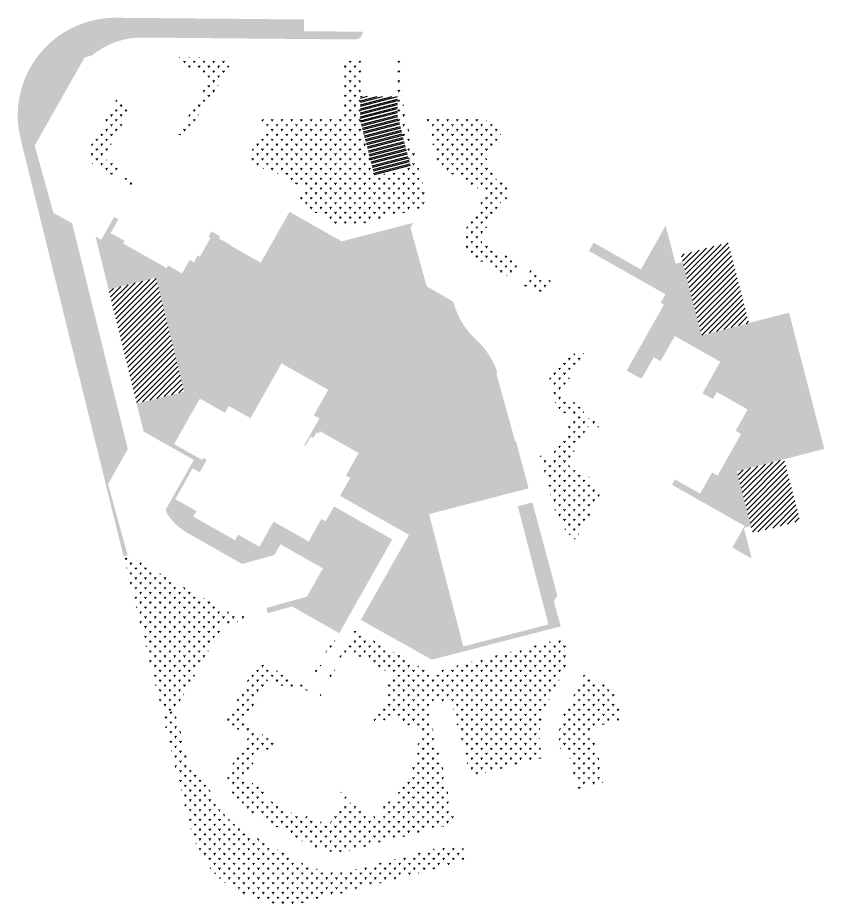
# Model space of a CAD drawing. Extents: x -83084 to 31773731, y -158416 to 241421036.
# Drawn here: x -83084 to 82114, y -103806 to 77724 of the extents above; entities that cross this region are included whole.
import ezdxf

# ---------------------------------------------------------------- set-up
doc = ezdxf.new("R2010")
doc.units = 0
doc.header["$LTSCALE"] = 1000
doc.header["$MEASUREMENT"] = 0
doc.linetypes.add('DASH', pattern=[0.35, 0.25, -0.1])
doc.layers.add('地库', color=5, linetype='DASH')
doc.layers.add('绿地', color=86, linetype='Continuous', lineweight=0)
doc.layers.add('非机动车', color=253, linetype='Continuous', lineweight=0)
pattern_1 = [(90, (-32047248.04650597, -241219396.3385648), (-997.7954749999999, 997.7954750000001), [264.58066, -1731.01015]), (45, (-32047248.04650597, -241219396.3385648), (-997.7961550815103, 997.7961550815104), [264.5806600000001, -1146.51615]), (135, (-32047248.04650597, -241219396.3385648), (-997.7961550815104, -997.7961550815103), [264.58066, -1146.51615])]
pattern_2 = [(45, (-32047248.04650597, -241219396.3385648), (-561.2660075668219, 561.266007566822), [])]

msp = doc.modelspace()

# ---------------------------------------------------------------- hatches: boundary and pattern name
at = {"layer": '地库', "linetype": 'Continuous'}
h = msp.add_hatch(dxfattribs=at)
h.set_pattern_fill('STEEL', color=256, scale=499.9999999999999, angle=-30.49781110080783)
h.set_pattern_definition([(14.50218889919217, (-32047248.04650589, -241219396.3385643), (-198.7684862078355, 768.4595964594662), []), (14.50218889919217, (-32047046.63028226, -241219054.3717961), (-198.7684862078355, 768.4595964594662), [])])
h.paths.add_polyline_path([(-5269.509352315217, 61589.96294018626), (-5304.319589901716, 57790.09506013989), (-2552.879644654691, 47146.44092974067), (-9913.684757843614, 45243.33452013135), (-12916.03935531154, 56857.62541788816), (-12872.04596526176, 61659.40173250437)])
at = {"layer": '绿地'}
h = msp.add_hatch(dxfattribs=at)
h.set_pattern_fill('GRASS', color=256, scale=500)
h.set_pattern_definition(pattern_1)
edge = h.paths.add_edge_path()
edge.add_line((-45648.57492855564, 73559.3198826909), (-13963.15927888826, 73269.87009945512))
edge.add_arc((-13949.45697510803, 74769.80751373357), 1499.999999960404, 269.4766032697925, 359.4766032262765)
edge.add_line((-12449.51956083998, 74756.10520881414), (-12448.60607435927, 74856.1009798944))
edge.add_line((-12448.60607435927, 74856.1009798944), (-24448.1054335013, 74965.71453809738))
edge.add_line((-24448.1054335013, 74965.71453809738), (-24426.18174601719, 77365.61439606547))
edge.add_line((-24426.18174601719, 77365.61439606547), (-62895.74240870401, 77717.04346638918))
edge.add_arc((-63078.43979304758, 57717.87794228028), 19999.9999998738, 89.47660326806337, 193.8518169455637)
edge.add_line((-82496.80296867713, 52929.64532738924), (-61417.75685535744, -32555.04302054644))
edge.add_line((-61417.75685535744, -32555.04302054644), (-60552.48630218208, -32341.68226364255))
edge.add_line((-60552.48630218208, -32341.68226364255), (-64591.36988081411, -17777.93858850002))
edge.add_line((-64591.36988081411, -17777.93858850002), (-60534.96477993205, -10608.26684078574))
edge.add_line((-60534.96477993205, -10608.26684078574), (-71935.27944460139, 35624.96121346951))
edge.add_line((-71935.27944460139, 35624.96121346951), (-75786.21183644608, 37803.7139313519))
edge.add_line((-75786.21183644608, 37803.7139313519), (-79598.33711893111, 51549.79360726476))
edge.add_line((-79598.33711893111, 51549.79360726476), (-69392.1659200862, 69589.14013063908))
edge.add_line((-69392.1659200862, 69589.14013063908), (-67845.32501920313, 70018.1170784533))
edge.add_arc((-57672.47937047297, 57668.49314059684), 15999.99999998017, 89.47660327144803, 129.4795560420868, ccw=False)
edge.add_line((-57526.32146394253, 73667.82555997372), (-45648.5749332197, 73559.31937223673))
h = msp.add_hatch(dxfattribs=at)
h.set_pattern_fill('GRASS', color=256, scale=500)
h.set_pattern_definition(pattern_1)
h.paths.add_polyline_path([(-50164.89007770643, 53870.08246442676), (-43763.38379427418, 65184.70651271939), (-51591.14251909778, 69613.43931242824), (-38853.2639592737, 69497.07560327649), (-43837.1633011885, 60688.10277867317), (-44272.34193545952, 60934.3161059618), (-48728.78267284855, 53057.60131147504)])
h = msp.add_hatch(dxfattribs=at)
h.set_pattern_fill('GRASS', color=256, scale=500)
h.set_pattern_definition(pattern_1)
edge = h.paths.add_edge_path()
edge.add_line((-9913.684757929295, 45243.33451968431), (-12916.03935540095, 56857.62541741133))
edge.add_line((-12916.03935540095, 56857.62541741133), (-12840.201801572, 65159.26863345504))
edge.add_line((-12840.201801572, 65159.26863345504), (-12537.11110217497, 65156.49982598424))
edge.add_line((-12537.11110217497, 65156.49982598424), (-12508.79287735, 68256.38618293405))
edge.add_arc((-13508.75129632342, 68265.50541041011), 999.9999999927869, 359.4774995111434, 449.476603271616)
edge.add_line((-13499.61642716825, 69265.46368661523), (-16499.44277824461, 69292.86785146594))
edge.add_line((-16499.44277824461, 69292.86785146594), (-16609.06120733544, 57293.36853718758))
edge.add_line((-16609.06120733544, 57293.36853718758), (-32691.49099640176, 57440.2855578959))
edge.add_line((-32691.49099640176, 57440.2855578959), (-33755.93807429448, 55558.88590714335))
edge.add_line((-33755.93807429448, 55558.88590714335), (-32624.47628054023, 54918.73419901729))
edge.add_line((-32624.47628054023, 54918.73419901729), (-36145.31067508459, 48695.69433370233))
edge.add_line((-36145.31067508459, 48695.69433370233), (-32511.5776068233, 46639.82250189781))
edge.add_line((-32511.5776068233, 46639.82250189781), (-32216.11977718025, 47162.04128482938))
edge.add_line((-32216.11977718025, 47162.04128482938), (-24644.04268651828, 42877.95665162802))
edge.add_line((-24644.04268651828, 42877.95665162802), (-26182.86882270873, 40158.09072893858))
edge.add_line((-26182.86882270873, 40158.09072893858), (-16376.16192987561, 34609.7230501771))
edge.add_line((-16376.16192987561, 34609.7230501771), (-316.6075234822929, 38762.29952055216))
edge.add_line((-316.6075234822929, 38762.29952055216), (712.6764098107815, 40581.6803753674))
edge.add_line((712.6764098107815, 40581.6803753674), (-4046.331744804978, 58986.53117850423))
edge.add_line((-4046.331744804978, 58986.53117850423), (-4502.746557742357, 68882.91075128317))
edge.add_arc((-5002.725767232478, 68887.47036501765), 499.9999999997734, 359.4774995115538, 539.4774995115538)
edge.add_line((-5502.704976722598, 68892.02997875214), (-5537.354691021144, 65092.55532842875))
edge.add_line((-5537.354691021144, 65092.55532842875), (-5237.355157393962, 65089.81473645568))
edge.add_line((-5237.355157393962, 65089.81473645568), (-5304.319589991122, 57790.09505966306))
edge.add_line((-5304.319589991122, 57790.09505966306), (-2552.980210341513, 47146.8299561739))
edge.add_line((-2552.980210341513, 47146.8299561739), (-9913.684757929295, 45243.33451968431))
h = msp.add_hatch(dxfattribs=at)
h.set_pattern_fill('GRASS', color=256, scale=500)
h.set_pattern_definition(pattern_1)
h.paths.add_polyline_path([(-59729.44717727602, 43310.96896129847), (-68277.26166943088, 48147.08971047401), (-68855.09498625621, 50230.68934166431), (-62763.29171940684, 60997.91516360641), (-59717.03631645069, 59274.42678081989), (-65527.6252120696, 49004.26757976413), (-62481.38192138821, 47280.78221181035), (-63121.53362946585, 46149.32041808963), (-59335.48839654401, 44007.27431789041)])
h = msp.add_hatch(dxfattribs=at)
h.set_pattern_fill('GRASS', color=256, scale=500)
h.set_pattern_definition(pattern_1)
h.paths.add_polyline_path([(18185.27794564515, 42831.15824636817), (14747.31445282325, 44776.12791827321), (15387.43105359375, 45907.6095739603), (12341.1342879869, 47631.00042229891), (16327.56119535863, 54677.48056671023), (12176.5733878687, 57030.40455946326), (563.5966854579747, 57136.49200862646), (3548.221337772906, 45593.8407600522), (4189.662995740771, 46727.66461008787), (12893.36802783608, 41803.69075673819), (8102.904298514128, 33335.98061090708), (9213.797292198986, 29351.30533584952), (18109.90886838362, 24318.48074010015), (19834.92783287913, 27362.41785767674), (11434.22872012854, 32116.40979528427), (16346.76014522091, 40596.8010006845), (16781.94539754838, 40350.6023080647)])
h = msp.add_hatch(dxfattribs=at)
h.set_pattern_fill('GRASS', color=256, scale=500)
h.set_pattern_definition(pattern_1)
edge = h.paths.add_edge_path()
edge.add_line((-48824.15797299892, 16694.25903722644), (-41854.54844288528, 28765.96646860242))
edge.add_line((-41854.54844288528, 28765.96646860242), (-32501.47917471826, 23365.96476495266))
edge.add_line((-32501.47917471826, 23365.96476495266), (-24914.84705435112, 36568.28970301151))
edge.add_line((-24914.84705435112, 36568.28970301151), (-27413.92778552696, 37982.20152276754))
edge.add_line((-27413.92778552696, 37982.20152276754), (-33310.70053933933, 27559.6907556355))
edge.add_line((-33310.70053933933, 27559.6907556355), (-39403.1883675456, 31006.66219687462))
edge.add_line((-39403.1883675456, 31006.66219687462), (-39353.94592899829, 31093.69771853089))
edge.add_line((-39353.94592899829, 31093.69771853089), (-41877.9760832265, 32521.7284527421))
edge.add_line((-41877.9760832265, 32521.7284527421), (-41631.76388787851, 32956.90606555343))
edge.add_line((-41631.76388787851, 32956.90606555343), (-43415.99210101366, 33966.37606683373))
edge.add_line((-43415.99210101366, 33966.37606683373), (-44031.5225895308, 32878.43203452229))
edge.add_line((-44031.5225895308, 32878.43203452229), (-43596.34497631714, 32632.21983891726))
edge.add_line((-43596.34497631714, 32632.21983891726), (-45763.01229628175, 28802.65684497356))
edge.add_line((-45763.01229628175, 28802.65684497356), (-46198.18990928307, 29048.86904039979))
edge.add_line((-46198.18990928307, 29048.86904039979), (-46986.06893463433, 27656.30067899823))
edge.add_line((-46986.06893463433, 27656.30067899823), (-47856.42416033149, 28148.72506973147))
edge.add_line((-47856.42416033149, 28148.72506973147), (-49432.1822110787, 25363.58834668994))
edge.add_line((-49432.1822110787, 25363.58834668994), (-52304.35445668548, 26988.58883649111))
edge.add_line((-52304.35445668548, 26988.58883649111), (-52599.80909121037, 26466.37570089102))
edge.add_line((-52599.80909121037, 26466.37570089102), (-61477.43239562586, 31489.10448744893))
edge.add_line((-61477.43239562586, 31489.10448744893), (-61181.97776112333, 32011.31762298942))
edge.add_line((-61181.97776112333, 32011.31762298942), (-64054.15000677481, 33636.31811279058))
edge.add_line((-64054.15000677481, 33636.31811279058), (-62478.39195599407, 36421.45483586192))
edge.add_line((-62478.39195599407, 36421.45483586192), (-63348.74718191102, 36913.87922671437))
edge.add_line((-63348.74718191102, 36913.87922671437), (-65983.22639125958, 32257.45162165165))
edge.add_line((-65983.22639125958, 32257.45162165165), (-67147.52981247008, 32916.18280288577))
edge.add_line((-67147.52981247008, 32916.18280288577), (-64471.35653256252, 22063.13767117262))
edge.add_line((-64471.35653256252, 22063.13767117262), (-54762.17494467273, 24457.25397861004))
edge.add_line((-54762.17494467273, 24457.25397861004), (-49016.29580682516, 1155.218167692423))
edge.add_line((-49016.29580682516, 1155.218167692423), (-58725.47739469633, -1238.898139744997))
edge.add_line((-58725.47739469633, -1238.898139744997), (-57303.0879752636, -7007.305096000433))
edge.add_line((-57303.0879752636, -7007.305096000433), (-47023.91215670481, -12822.98295661807))
edge.add_line((-47023.91215670481, -12822.98295661807), (-52771.02116167545, -22980.96373310685))
edge.add_line((-52771.02116167545, -22980.96373310685), (-52572.45838809758, -23696.95796358585))
edge.add_arc((-42396.92106281262, -17337.1027726901), 11999.55490455505, 212.0059677385498, 240.5553942247747)
edge.add_line((-48295.68458320946, -27786.69160851836), (-37103.36808082461, -34118.99961051345))
edge.add_line((-37103.36808082461, -34118.99961051345), (-30522.59943667799, -32293.99094867706))
edge.add_line((-30522.59943667799, -32293.99094867706), (-29281.16649789363, -30099.76565685868))
edge.add_line((-29281.16649789363, -30099.76565685868), (-20577.60913039371, -35024.00053653121))
edge.add_line((-20577.60913039371, -35024.00053653121), (-23858.72764601558, -40823.35788425803))
edge.add_line((-23858.72764601558, -40823.35788425803), (-32137.93439295888, -43119.38511878252))
edge.add_arc((-47785.6161891465, -46458.55486583668), 16000.00000607448, 8.042564904562823, 12.046069023462621, ccw=False)
edge.add_line((-31942.98571741581, -44220.01517876983), (-26900.18109700829, -42821.5216845274))
edge.add_line((-26900.18109700829, -42821.5216845274), (-17227.74118636176, -48293.92488652468))
edge.add_line((-17227.74118636176, -48293.92488652468), (-6369.845883082598, -29102.65990746021))
edge.add_line((-6369.845883082598, -29102.65990746021), (-18293.72047490999, -22356.45485931635))
edge.add_line((-18293.72047490999, -22356.45485931635), (-20017.1599685736, -25402.62322703004))
edge.add_line((-20017.1599685736, -25402.62322703004), (-20885.28635715693, -24911.46085771918))
edge.add_line((-20885.28635715693, -24911.46085771918), (-23495.1310515441, -29524.34551137686))
edge.add_line((-23495.1310515441, -29524.34551137686), (-30677.79439267889, -25460.58991807699))
edge.add_line((-30677.79439267889, -25460.58991807699), (-33583.09396772459, -30595.68818676472))
edge.add_line((-33583.09396772459, -30595.68818676472), (-37934.86704338714, -28133.57293885946))
edge.add_line((-37934.86704338714, -28133.57293885946), (-38575.01132840663, -29265.03895568848))
edge.add_line((-38575.01132840663, -29265.03895568848), (-47104.5106221959, -24439.27945387363))
edge.add_line((-47104.5106221959, -24439.27945387363), (-46464.35989155248, -23307.81710001826))
edge.add_line((-46464.35989155248, -23307.81710001826), (-50816.13585513085, -20845.7001940906))
edge.add_line((-50816.13585513085, -20845.7001940906), (-47246.06356473267, -14535.62202957273))
edge.add_line((-47246.06356473267, -14535.62202957273), (-45809.97368089855, -15348.12301087379))
edge.add_line((-45809.97368089855, -15348.12301087379), (-44357.32366158441, -12780.57411497831))
edge.add_line((-44357.32366158441, -12780.57411497831), (-45053.61254416034, -12386.63270276785))
edge.add_line((-45053.61254416034, -12386.63270276785), (-45299.82445642352, -12821.81065553427))
edge.add_line((-45299.82445642352, -12821.81065553427), (-51044.1717129983, -9571.814682722092))
edge.add_line((-51044.1717129983, -9571.814682722092), (-45775.23916760832, -259.0090548694134))
edge.add_line((-45775.23916760832, -259.0090548694134), (-48824.15797299892, 16694.25903722644))
h = msp.add_hatch(dxfattribs=at)
h.set_pattern_fill('MUDST', color=256, scale=500)
h.set_pattern_definition([(0, (-32047248.04650597, -241219396.3385648), (1905, 952.5), [952.5, -952.5, 0, -952.5, 0, -952.5])])
edge = h.paths.add_edge_path()
edge.add_line((-48824.15797232091, 16694.25903639197), (-45775.23916760832, -259.0090548694134))
edge.add_line((-45775.23916760832, -259.0090548694134), (-40640.14037170634, -3164.308515697718))
edge.add_line((-40640.14037170634, -3164.308515697718), (-39852.26263214648, -1771.739611119032))
edge.add_line((-39852.26263214648, -1771.739611119032), (-35413.44902267307, -4283.100033819675))
edge.add_line((-35413.44902267307, -4283.100033819675), (-29061.18411037698, 6944.487885683775))
edge.add_line((-29061.18411037698, 6944.487885683775), (-19487.27193113789, 1527.827883064747))
edge.add_line((-19487.27193113789, 1527.827883064747), (-22441.81375087053, -3694.30603286624))
edge.add_line((-22441.81375087053, -3694.30603286624), (-21310.35140229762, -4334.456760525703))
edge.add_line((-21310.35140229762, -4334.456760525703), (-24412.62031432614, -9817.697371304035))
edge.add_line((-24412.62031432614, -9817.697371304035), (-24151.51351945847, -9965.424518346786))
edge.add_line((-24151.51351945847, -9965.424518346786), (-23068.18139813095, -8050.641869872808))
edge.add_line((-23068.18139813095, -8050.641869872808), (-22545.96800700203, -8346.096051722765))
edge.add_line((-22545.96800700203, -8346.096051722765), (-21856.57491581514, -7127.598138183355))
edge.add_line((-21856.57491581514, -7127.598138183355), (-21421.39708956704, -7373.809956461191))
edge.add_line((-21421.39708956704, -7373.809956461191), (-21175.18527129292, -6938.632130146027))
edge.add_line((-21175.18527129292, -6938.632130146027), (-13254.9488321133, -11419.68722319603))
edge.add_line((-13254.9488321133, -11419.68722319603), (-15864.79410606623, -16032.57218208909))
edge.add_line((-15864.79410606623, -16032.57218208909), (-14995.10007963702, -16524.62147852778))
edge.add_line((-14995.10007963702, -16524.62147852778), (-17062.00174798071, -20180.94032549858))
edge.add_line((-17062.00174798071, -20180.94032549858), (-2962.897743068635, -28157.82956767082))
edge.add_line((-2962.897743068635, -28157.82956767082), (-12814.45845367759, -45570.40417596698))
edge.add_line((-12814.45845367759, -45570.40417596698), (1712.35339814052, -53724.51908063889))
edge.add_line((1712.35339814052, -53724.51908063889), (28128.1809505485, -46900.32330584526))
edge.add_line((28128.1809505485, -46900.32330584526), (26714.8874453716, -41804.1515558362))
edge.add_line((26714.8874453716, -41804.1515558362), (27427.90192814171, -40543.90272536874))
edge.add_line((27427.90192814171, -40543.90272536874), (22328.36398069933, -21511.33600574732))
edge.add_line((22328.36398069933, -21511.33600574732), (19348.30290319026, -22309.84096318483))
edge.add_line((19348.30290319026, -22309.84096318483), (25606.17800483108, -46513.95216745138))
edge.add_line((25606.17800483108, -46513.95216745138), (8179.217938870192, -51019.62224054337))
edge.add_line((8179.217938870192, -51019.62224054337), (1170.397823564708, -23911.01769161224))
edge.add_line((1170.397823564708, -23911.01769161224), (21558.89888466895, -18639.65316691995))
edge.add_line((21558.89888466895, -18639.65316691995), (18985.8489632979, -9036.900110661983))
edge.add_line((18985.8489632979, -9036.900110661983), (18767.54296096414, -8913.388517200947))
edge.add_line((18767.54296096414, -8913.388517200947), (14955.41838102043, 4832.688632190228))
edge.add_line((14955.41838102043, 4832.688632190228), (15143.41605548188, 5164.973396897316))
edge.add_arc((9.321411198470742e-08, 6.333539204206318e-08), 16000.00000051894, 18.83299786370538, 47.45900213848546)
edge.add_arc((21635.76293419393, 23577.39939622885), 15999.99999990157, 194.4976367487978, 227.4590021408516, ccw=False)
edge.add_line((6145.235464576632, 19571.95825824142), (680.9283229224384, 22700.52608376741))
edge.add_line((680.9283229224384, 22700.52608376741), (-2636.542140055448, 34661.54122695327))
edge.add_line((-2636.542140055448, 34661.54122695327), (-2027.771969340742, 35737.61436650157))
edge.add_line((-2027.771969340742, 35737.61436650157), (-16728.15671789646, 31936.48326033354))
edge.add_line((-16728.15671789646, 31936.48326033354), (-24914.8470543474, 36568.28970301151))
edge.add_line((-24914.8470543474, 36568.28970301151), (-32501.47917506099, 23365.96476498246))
edge.add_line((-32501.47917506099, 23365.96476498246), (-41854.54844253138, 28765.96646922827))
edge.add_line((-41854.54844253138, 28765.96646922827), (-48824.15797232091, 16694.25903639197))
h = msp.add_hatch(dxfattribs=at)
h.set_pattern_fill('GRASS', color=256, scale=500)
h.set_pattern_definition(pattern_1)
edge = h.paths.add_edge_path()
edge.add_line((66418.49514795095, -2495.990554511547), (60108.54575864226, 1074.198219031096))
edge.add_line((60108.54575864226, 1074.198219031096), (59296.01029015332, -361.8763954937458))
edge.add_line((59296.01029015332, -361.8763954937458), (57163.65265927464, 844.6190385520458))
edge.add_line((57163.65265927464, 844.6190385520458), (60807.60235048085, 7285.000118464231))
edge.add_line((60807.60235048085, 7285.000118464231), (51494.91874209791, 12554.14837881923))
edge.add_line((51494.91874209791, 12554.14837881923), (48589.63698229939, 7419.288161247969))
edge.add_line((48589.63698229939, 7419.288161247969), (47197.08634249121, 8207.19811603427))
edge.add_line((47197.08634249121, 8207.19811603427), (44931.75682198629, 4203.454380869865))
edge.add_arc((44496.5845783171, 4449.676066221757), 499.9999999975985, 240.50943668505641, 330.49869585361796, ccw=False)
edge.add_line((44250.44447593018, 4014.457672774792), (41641.55734537914, 5489.927816182375))
edge.add_line((41641.55734537914, 5489.927816182375), (49272.04874024168, 18981.9266076982))
edge.add_line((49272.04874024168, 18981.9266076982), (48592.13400498405, 19366.64121112227))
edge.add_line((48592.13400498405, 19366.64121112227), (49575.91223767772, 21107.93866977096))
edge.add_line((49575.91223767772, 21107.93866977096), (33909.76742082834, 29970.78061178327))
edge.add_line((33909.76742082834, 29970.78061178327), (34870.2295178771, 31668.51073628664))
edge.add_line((34870.2295178771, 31668.51073628664), (44558.72307799011, 26187.42391750216))
edge.add_line((44558.72307799011, 26187.42391750216), (45297.31915599853, 27492.97967836261))
edge.add_line((45297.31915599853, 27492.97967836261), (49636.18351600319, 35162.43461057544))
edge.add_line((49636.18351600319, 35162.43461057544), (51657.32326322794, 27345.10200083256))
edge.add_line((51657.32326322794, 27345.10200083256), (53109.56994405389, 27720.57450997829))
edge.add_line((53109.56994405389, 27720.57450997829), (56989.45250851661, 12714.02556321025))
edge.add_line((56989.45250851661, 12714.02556321025), (74900.49480007961, 17344.85314023495))
edge.add_line((74900.49480007961, 17344.85314023495), (82114.05316360667, -10555.63479369879))
edge.add_line((82114.05316360667, -10555.63479369879), (64203.0108724758, -15186.46237039566))
edge.add_line((64203.0108724758, -15186.46237039566), (67094.14917035401, -26368.76174676418))
edge.add_line((67094.14917035401, -26368.76174676418), (65641.90249809995, -26744.23425298929))
edge.add_line((65641.90249809995, -26744.23425298929), (67264.37409638241, -33019.60446104407))
edge.add_line((67264.37409638241, -33019.60446104407), (63289.66963115707, -30770.82487273216))
edge.add_line((63289.66963115707, -30770.82487273216), (65801.0297877565, -26332.01082441211))
edge.add_line((65801.0297877565, -26332.01082441211), (50917.84728789702, -17911.51131108403))
edge.add_line((50917.84728789702, -17911.51131108403), (51533.36854927614, -16823.59461814165))
edge.add_line((51533.36854927614, -16823.59461814165), (56668.45181716606, -19728.92070692778))
edge.add_line((56668.45181716606, -19728.92070692778), (59130.58974682912, -15377.16046395898))
edge.add_line((59130.58974682912, -15377.16046395898), (60261.99648363143, -16017.29603022337))
edge.add_line((60261.99648363143, -16017.29603022337), (65087.84908351675, -7487.849409759045))
edge.add_line((65087.84908351675, -7487.849409759045), (63956.39006606489, -6847.692781835794))
edge.add_line((63956.39006606489, -6847.692781835794), (66418.49514795095, -2495.990554511547))
h = msp.add_hatch(dxfattribs=at)
h.set_pattern_fill('GRASS', color=256, scale=500)
h.set_pattern_definition(pattern_1)
h.paths.add_polyline_path([(27176.26931040362, 23210.61670529842), (25013.86236390099, 22610.92818447948), (24071.71561833471, 20945.6894492507), (20285.83743490651, 23087.49064183235), (22009.94584099948, 26129.82100459933)])
h = msp.add_hatch(dxfattribs=at)
h.set_pattern_fill('GRASS', color=256, scale=500)
h.set_pattern_definition(pattern_1)
edge = h.paths.add_edge_path()
edge.add_line((25698.66051298007, 3513.584368675947), (27296.90989078581, -2249.516727358103))
edge.add_line((27296.90989078581, -2249.516727358103), (30753.15111877024, -4204.963927209377))
edge.add_line((30753.15111877024, -4204.963927209377), (25828.91551836953, -12908.52088743448))
edge.add_line((25828.91551836953, -12908.52088743448), (23866.91533529386, -11798.47459289432))
edge.add_line((23866.91533529386, -11798.47459289432), (26795.3033263348, -22727.36738613248))
edge.add_arc((38341.2173959786, -19642.47770445293), 11950.92783225351, 194.9591153705274, 233.018360258382)
edge.add_line((31152.02834043652, -29189.21729320288), (36838.9100243412, -19137.68791913986))
edge.add_line((36838.9100243412, -19137.68791913986), (33487.91410171986, -17241.76220116019))
edge.add_line((33487.91410171986, -17241.76220116019), (33980.36340948939, -16371.370683074))
edge.add_line((33980.36340948939, -16371.370683074), (29367.49205326289, -13761.5013666153))
edge.add_line((29367.49205326289, -13761.5013666153), (33848.58842755854, -5841.288283228874))
edge.add_line((33848.58842755854, -5841.288283228874), (34283.76497008651, -6087.502369403839))
edge.add_line((34283.76497008651, -6087.502369403839), (34529.9790565148, -5652.325826406479))
edge.add_line((34529.9790565148, -5652.325826406479), (35748.47337696329, -6341.725268155336))
edge.add_line((35748.47337696329, -6341.725268155336), (36191.65878754482, -5558.407393306494))
edge.add_line((36191.65878754482, -5558.407393306494), (32623.21134746075, -3539.452004760504))
edge.add_line((32623.21134746075, -3539.452004760504), (33263.36797230318, -2407.992992788553))
edge.add_line((33263.36797230318, -2407.992992788553), (28041.2494556196, 546.5760448276997))
edge.add_line((28041.2494556196, 546.5760448276997), (33106.78045518696, 9499.761058568954))
edge.add_line((33106.78045518696, 9499.761058568954), (28336.99715868384, 8176.82860276103))
edge.add_line((28336.99715868384, 8176.82860276103), (25698.66051298007, 3513.584368675947))
h = msp.add_hatch(dxfattribs=at)
h.set_pattern_fill('GRASS', color=256, scale=500)
h.set_pattern_definition(pattern_1)
edge = h.paths.add_edge_path()
edge.add_line((-60552.48630218208, -32341.68226364255), (-38422.47234818339, -44862.24174049497))
edge.add_line((-38422.47234818339, -44862.24174049497), (-36001.81800107658, -44190.93487787247))
edge.add_arc((-47785.61618669282, -46458.55486530416), 12000.00000361384, 5.534635922116877, 10.892583375163895, ccw=False)
edge.add_line((-35841.55926275626, -45301.18531131744), (-41055.09199311957, -46747.02590078115))
edge.add_line((-41055.09199311957, -46747.02590078115), (-50965.80891495943, -64264.15875709057))
edge.add_line((-50965.80891495943, -64264.15875709057), (-53447.91747482121, -64876.20380946994))
edge.add_line((-53447.91747482121, -64876.20380946994), (-61417.75685513392, -32555.04302144051))
edge.add_line((-61417.75685513392, -32555.04302144051), (-60552.48630218208, -32341.68226364255))
h = msp.add_hatch(dxfattribs=at)
h.set_pattern_fill('GRASS', color=256, scale=500)
h.set_pattern_definition(pattern_1)
edge = h.paths.add_edge_path()
edge.add_line((-15650.76143883169, -51598.9382430613), (-6163.884352862835, -56966.3550478518))
edge.add_line((-6163.884352862835, -56966.3550478518), (-8527.517441257834, -61144.06238821149))
edge.add_line((-8527.517441257834, -61144.06238821149), (-7657.161745339632, -61636.4859482944))
edge.add_line((-7657.161745339632, -61636.4859482944), (-10660.94537350535, -66945.65544369817))
edge.add_line((-10660.94537350535, -66945.65544369817), (-10443.35617437959, -67068.76148942113))
edge.add_line((-10443.35617437959, -67068.76148942113), (-9458.50906245783, -65328.05011218786))
edge.add_line((-9458.50906245783, -65328.05011218786), (-6934.477681722492, -66756.07835868001))
edge.add_line((-6934.477681722492, -66756.07835868001), (-6121.611097682267, -65319.34153538942))
edge.add_line((-6121.611097682267, -65319.34153538942), (188.0040537081659, -68890.23179262877))
edge.add_line((188.0040537081659, -68890.23179262877), (-2274.017830379307, -73241.84074059129))
edge.add_line((-2274.017830379307, -73241.84074059129), (-1142.555407974869, -73881.99137872458))
edge.add_line((-1142.555407974869, -73881.99137872458), (-5968.306297000498, -82411.4771989584))
edge.add_line((-5968.306297000498, -82411.4771989584), (-7099.768701761961, -81771.32657080889))
edge.add_line((-7099.768701761961, -81771.32657080889), (-9562.235805358738, -86123.72244155407))
edge.add_line((-9562.235805358738, -86123.72244155407), (-15871.9652977623, -82553.03423959017))
edge.add_line((-15871.9652977623, -82553.03423959017), (-15059.46642392874, -81116.94734114408))
edge.add_line((-15059.46642392874, -81116.94734114408), (-16930.72688513994, -80058.23911124468))
edge.add_line((-16930.72688513994, -80058.23911124468), (-17300.04455511272, -80711.00588303804))
edge.add_line((-17300.04455511272, -80711.00588303804), (-15863.95765681565, -81523.50475719571))
edge.add_line((-15863.95765681565, -81523.50475719571), (-19434.02847144753, -87833.5835596621))
edge.add_line((-19434.02847144753, -87833.5835596621), (-23785.80595833808, -85371.4663208425))
edge.add_line((-23785.80595833808, -85371.4663208425), (-24425.95013396442, -86502.93237626553))
edge.add_line((-24425.95013396442, -86502.93237626553), (-32955.44339948148, -81677.1772749126))
edge.add_line((-32955.44339948148, -81677.1772749126), (-32315.29277132824, -80545.71487018466))
edge.add_line((-32315.29277132824, -80545.71487018466), (-36667.07770354301, -78083.59341901541))
edge.add_line((-36667.07770354301, -78083.59341901541), (-33097.00689221174, -71773.51462242007))
edge.add_line((-33097.00689221174, -71773.51462242007), (-31660.91354136169, -72586.01714727283))
edge.add_line((-31660.91354136169, -72586.01714727283), (-30208.26415626332, -70018.46805137396))
edge.add_line((-30208.26415626332, -70018.46805137396), (-30904.550369706, -69624.53310152888))
edge.add_line((-30904.550369706, -69624.53310152888), (-31150.75778798014, -70059.70858180523))
edge.add_line((-31150.75778798014, -70059.70858180523), (-36895.11224932596, -66809.70919924974))
edge.add_line((-36895.11224932596, -66809.70919924974), (-31626.18015613407, -57496.90325257182))
edge.add_line((-31626.18015613407, -57496.90325257182), (-26491.08155007288, -60402.20225715637))
edge.add_line((-26491.08155007288, -60402.20225715637), (-25703.20385397226, -59009.63314378262))
edge.add_line((-25703.20385397226, -59009.63314378262), (-23875.45689260215, -60043.72261995077))
edge.add_line((-23875.45689260215, -60043.72261995077), (-17227.74118636176, -48293.92488652468))
edge.add_line((-17227.74118636176, -48293.92488652468), (-17662.91925394908, -48047.71298226714))
edge.add_line((-17662.91925394908, -48047.71298226714), (-24064.65780396387, -59362.20561933517))
edge.add_line((-24064.65780396387, -59362.20561933517), (-32307.54152397811, -54698.60639625788))
edge.add_line((-32307.54152397811, -54698.60639625788), (-34391.22020289302, -55276.39283338189))
edge.add_line((-34391.22020289302, -55276.39283338189), (-40222.56678528711, -65583.26302441955))
edge.add_line((-40222.56678528711, -65583.26302441955), (-39852.59685251489, -66917.33150413632))
edge.add_line((-39852.59685251489, -66917.33150413632), (-35700.07309634611, -69266.71640571952))
edge.add_line((-35700.07309634611, -69266.71640571952), (-40491.93885847926, -77736.31046670675))
edge.add_arc((-28856.4114375697, -74805.98502546211), 11998.84600927706, 194.1355816745244, 240.501137351541)
edge.add_line((-34764.71860111132, -85249.36627942324), (-23641.33024069294, -91542.67661494017))
edge.add_arc((-17732.24751943524, -81098.408263643), 12000.00000002392, 240.4999999999763, 284.4961533244544)
edge.add_line((-14728.46746166795, -92716.3816396296), (6566.198890145868, -87210.7334792912))
edge.add_line((6566.198890145868, -87210.7334792912), (4438.547485407442, -78981.3289257884))
edge.add_line((4438.547485407442, -78981.3289257884), (4729.492877293378, -78906.1408085227))
edge.add_line((4729.492877293378, -78906.1408085227), (699.7015194520354, -63318.46341720223))
edge.add_line((699.7015194520354, -63318.46341720223), (5638.455928724259, -62041.68219485879))
edge.add_line((5638.455928724259, -62041.68219485879), (4001.268623102456, -55714.88851797581))
edge.add_line((4001.268623102456, -55714.88851797581), (1360.285452838987, -56397.71747487783))
edge.add_line((1360.285452838987, -56397.71747487783), (-14016.5959225297, -47697.89658048749))
edge.add_line((-14016.5959225297, -47697.89658048749), (-21701.65882100537, -61271.09179502726))
edge.add_line((-21701.65882100537, -61271.09179502726), (-21268.64633730426, -61521.09166911244))
edge.add_line((-21268.64633730426, -61521.09166911244), (-15650.76143883169, -51598.9382430613))
h = msp.add_hatch(dxfattribs=at)
h.set_pattern_fill('GRASS', color=256, scale=500)
h.set_pattern_definition(pattern_1)
edge = h.paths.add_edge_path()
edge.add_line((4243.728465620428, -55652.21546766162), (4001.987685989588, -55714.69665452838))
edge.add_line((4001.987685989588, -55714.69665452838), (9667.529834691435, -77629.35857531428))
edge.add_line((9667.529834691435, -77629.35857531428), (24402.89080306888, -73819.62691029906))
edge.add_arc((39834.31051948504, -69509.99342003827), 16021.91172377925, 151.9118861662362, 195.6038014985037, ccw=False)
edge.add_line((25699.38650280237, -61966.41480460763), (28440.28439620137, -56833.78331032395))
edge.add_arc((17853.84770888565, -51180.60813439034), 12001.29290136427, 331.897707262801, 352.4666469064804)
edge.add_line((29751.55398666859, -52754.01737293601), (28794.94522893056, -49304.59762462974))
edge.add_line((28794.94522893056, -49304.59762462974), (4243.728465620428, -55652.21546766162))
h = msp.add_hatch(dxfattribs=at)
h.set_pattern_fill('GRASS', color=256, scale=500)
h.set_pattern_definition(pattern_1)
edge = h.paths.add_edge_path()
edge.add_line((29610.81074320897, -72473.14026978612), (31613.32692245394, -80218.44095271826))
edge.add_line((31613.32692245394, -80218.44095271826), (37152.03641258925, -78786.44682556391))
edge.add_line((37152.03641258925, -78786.44682556391), (34273.41364023462, -67652.55479481816))
edge.add_line((34273.41364023462, -67652.55479481816), (40661.54719942436, -66000.9286943078))
edge.add_line((40661.54719942436, -66000.9286943078), (39128.68079970032, -60072.13206529617))
edge.add_line((39128.68079970032, -60072.13206529617), (32941.93953501061, -56571.84226858616))
edge.add_arc((17924.78344390267, -51050.51789688686), 15999.9999963194, 331.89715173624427, 339.8131513621866, ccw=False)
edge.add_line((32038.43864357844, -58587.40961608291), (29227.80030355975, -63850.63773477077))
edge.add_arc((39840.72296043149, -69512.00948533142), 12028.51850473647, 151.9226950969608, 195.9546562278456)
edge.add_line((28275.548596479, -72818.36689949036), (29610.81074320897, -72473.14026978612))
h = msp.add_hatch(dxfattribs=at)
h.set_pattern_fill('GRASS', color=256, scale=500)
h.set_pattern_definition([(90, (-32641748.04650597, -240798896.3385648), (-997.7954749999999, 997.7954750000001), [264.58066, -1731.01015]), (45, (-32641748.04650597, -240798896.3385648), (-997.7961550815103, 997.7961550815104), [264.5806600000001, -1146.51615]), (135, (-32641748.04650597, -240798896.3385648), (-997.7961550815104, -997.7961550815103), [264.58066, -1146.51615])])
edge = h.paths.add_edge_path()
edge.add_line((-50965.80891495943, -64264.15875709057), (-47644.99612208083, -76238.62284237146))
edge.add_line((-47644.99612208083, -76238.62284237146), (-44549.55608871207, -77989.93855077028))
edge.add_arc((-28803.17129591515, -74746.33266603721), 16076.99017783805, 191.6395789996991, 240.4403932023745)
edge.add_line((-36734.41284208745, -88730.78906285763), (-25611.02448044717, -95024.09939908981))
edge.add_arc((-17732.2475188758, -81098.40826414127), 15999.99999988038, 240.5000000001037, 284.4961533208653)
edge.add_line((-13727.20744286105, -96589.03943222761), (5397.283135250211, -91644.51584124565))
edge.add_arc((6148.228149512392, -94549.0091852538), 2999.999999972147, -4.9750752090475885, 104.4961533210778, ccw=False)
edge.add_line((9136.925704360008, -94809.17629593611), (-23176.20856261253, -103163.5699892342))
edge.add_arc((-28182.50879423354, -83800.28127500624), 19999.99979599191, 193.8518163542238, 284.49615387606485, ccw=False)
edge.add_line((-47600.871821329, -88588.51364067197), (-53447.91739692166, -64876.20379024744))
edge.add_line((-53447.91739692166, -64876.20379024744), (-50965.80891495943, -64264.15875709057))
at = {"layer": '非机动车'}
h = msp.add_hatch(dxfattribs=at)
h.set_pattern_fill('ANSI31', color=256, scale=500)
h.set_pattern_definition([(45, (-32047047.79450217, -241220170.8701232), (-561.2660075668219, 561.266007566822), [])])
h.paths.add_polyline_path([(52734.09743833169, 29172.82118207216), (56989.4525089711, 12714.02556341887), (66671.0969909504, 15217.17560505867), (62415.74192018807, 31675.9712241888)])
h = msp.add_hatch(dxfattribs=at)
h.set_pattern_fill('ANSI31', color=256, scale=500)
h.set_pattern_definition(pattern_2)
h.paths.add_polyline_path([(-64471.35653255135, 22063.13767117262), (-54762.17494467273, 24457.25397861004), (-49016.29580682516, 1155.218167692423), (-58725.4773947075, -1238.898139744997)])
h = msp.add_hatch(dxfattribs=at)
h.set_pattern_fill('ANSI31', color=256, scale=500)
h.set_pattern_definition(pattern_2)
h.paths.add_polyline_path([(64203.0108724758, -15186.46237039566), (73884.65535417572, -12683.31232890487), (77151.26615826413, -25317.85837757587), (67469.62167656794, -27821.00841900706)])

doc.saveas('drawing.dxf')
